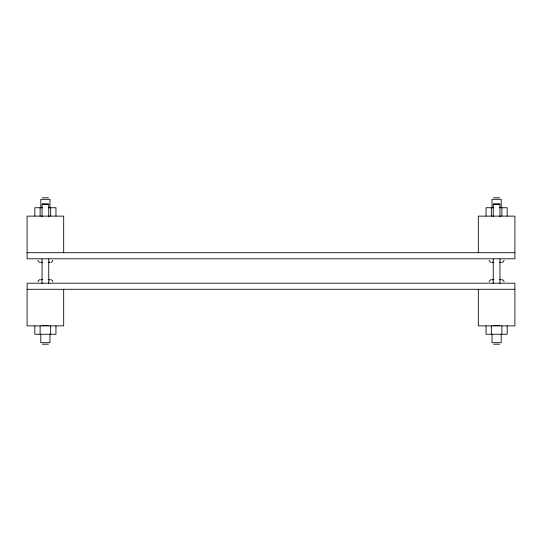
<?xml version="1.0" encoding="UTF-8"?>
<svg xmlns="http://www.w3.org/2000/svg" width="542" height="542" viewBox="0 0 542 542"><rect width="100%" height="100%" fill="white"/><g stroke="black" fill="none" stroke-linecap="round" stroke-linejoin="round"><path stroke-width="0.81" d="M37.872 281.677L38.665 280.309L40.033 279.523M52.913 260.323L52.12 261.691L50.752 262.477M489.087 281.677L489.88 280.309L491.248 279.523M504.128 260.323L503.335 261.691L501.967 262.477M42.344 197.796L48.441 197.796M493.559 197.796L499.656 197.796M42.344 203.928L48.441 203.928M493.559 203.928L499.656 203.928M42.547 207.742L34.83 207.742L34.83 216.123M48.238 207.742L55.955 207.735L55.955 216.123M493.762 207.742L486.045 207.742L486.045 216.123M499.453 207.742L507.17 207.735L507.17 216.123M27.1 252.708L514.9 252.708M42.649 262.585L41.124 262.585L41.124 261.82M48.136 262.585L49.661 262.585L49.661 261.82M493.864 262.585L492.339 262.585L492.339 261.82M499.351 262.585L500.876 262.585L500.876 261.82M42.649 279.415L41.124 279.415L41.124 280.18M48.136 279.415L49.661 279.415L49.661 280.18M493.864 279.415L492.339 279.415L492.339 280.18M499.351 279.415L500.876 279.415L500.876 280.18M27.1 289.293L514.9 289.293M42.039 325.573L48.746 325.573M493.254 325.573L499.961 325.573M42.344 344.204L48.441 344.204M493.559 344.204L499.656 344.204M491.248 262.477L489.88 261.691L489.087 260.323M501.967 279.523L503.335 280.309L504.128 281.677M40.033 262.477L38.665 261.691L37.872 260.323M50.752 279.523L52.12 280.309L52.913 281.677M507.17 325.877L507.17 334.265L486.045 334.258L486.045 325.877M501.885 207.742L501.885 216.123M501.885 325.877L501.885 334.258M501.181 207.694L501.181 199.32L492.034 199.32L492.034 207.694M501.181 334.306L501.181 342.68L492.034 342.68L492.034 334.306M499.961 216.875L499.961 204.232L493.254 204.232L493.254 216.875M499.961 259.001L499.961 283.439M493.254 259.001L493.254 283.439M491.33 207.742L491.33 216.123M491.33 325.877L491.33 334.258M478.315 252.708L478.315 216.123L514.9 216.123L514.9 258.805L27.1 258.805L27.1 216.123L63.685 216.123L63.685 252.708M478.315 289.293L478.315 325.877L514.9 325.877L514.9 283.195L27.1 283.195L27.1 325.877L63.685 325.877L63.685 289.293M55.955 325.877L55.955 334.265L34.83 334.258L34.83 325.877M50.67 207.742L50.67 216.123M50.67 325.877L50.67 334.258M49.966 207.694L49.966 199.32L40.819 199.32L40.819 207.694M49.966 334.306L49.966 342.68L40.819 342.68L40.819 334.306M48.746 216.875L48.746 204.232L42.039 204.232L42.039 216.875M48.746 259.001L48.746 283.439M42.039 259.001L42.039 283.439M40.115 207.742L40.115 216.123M40.115 325.877L40.115 334.258"/></g></svg>
